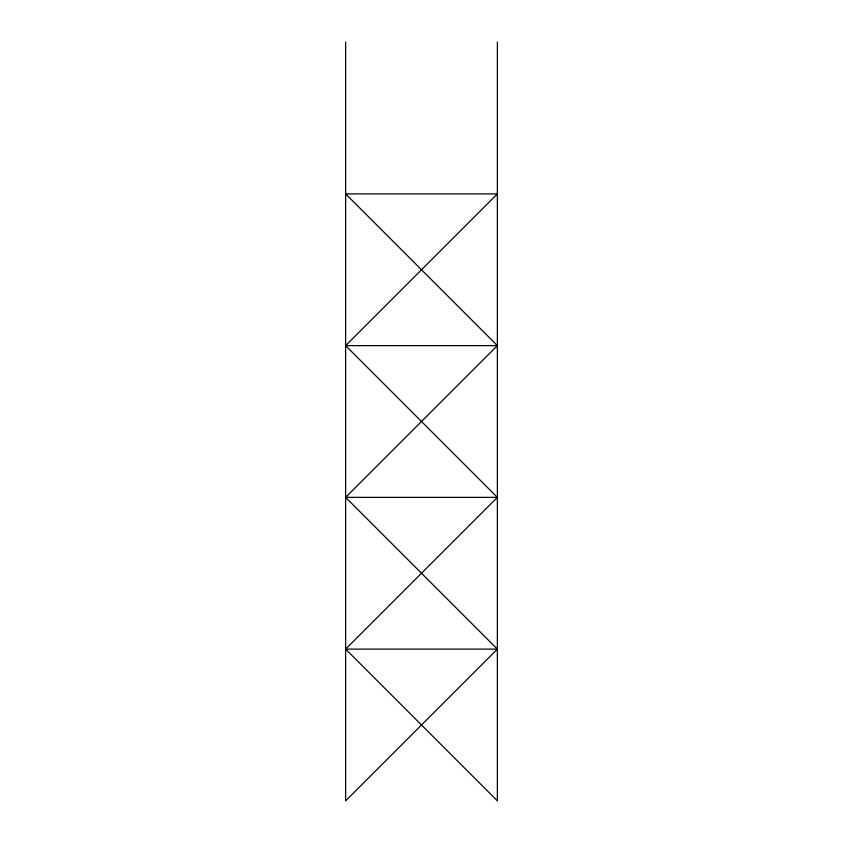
<?xml version="1.0" encoding="UTF-8"?>
<svg xmlns="http://www.w3.org/2000/svg" width="843" height="843" viewBox="0 0 843 843"><rect width="100%" height="100%" fill="white"/><g stroke="black" fill="none" stroke-linecap="round" stroke-linejoin="round"><path stroke-width="1.26" d="M497.37 42.15L497.37 800.85L345.63 649.11L497.37 497.37L345.63 345.63L497.37 193.89L345.63 193.89L497.37 345.63L345.63 497.37L497.37 649.11L345.63 800.85L345.63 42.15M345.63 345.63L497.37 345.63M345.63 497.37L497.37 497.37M345.63 649.11L497.37 649.11"/></g></svg>
